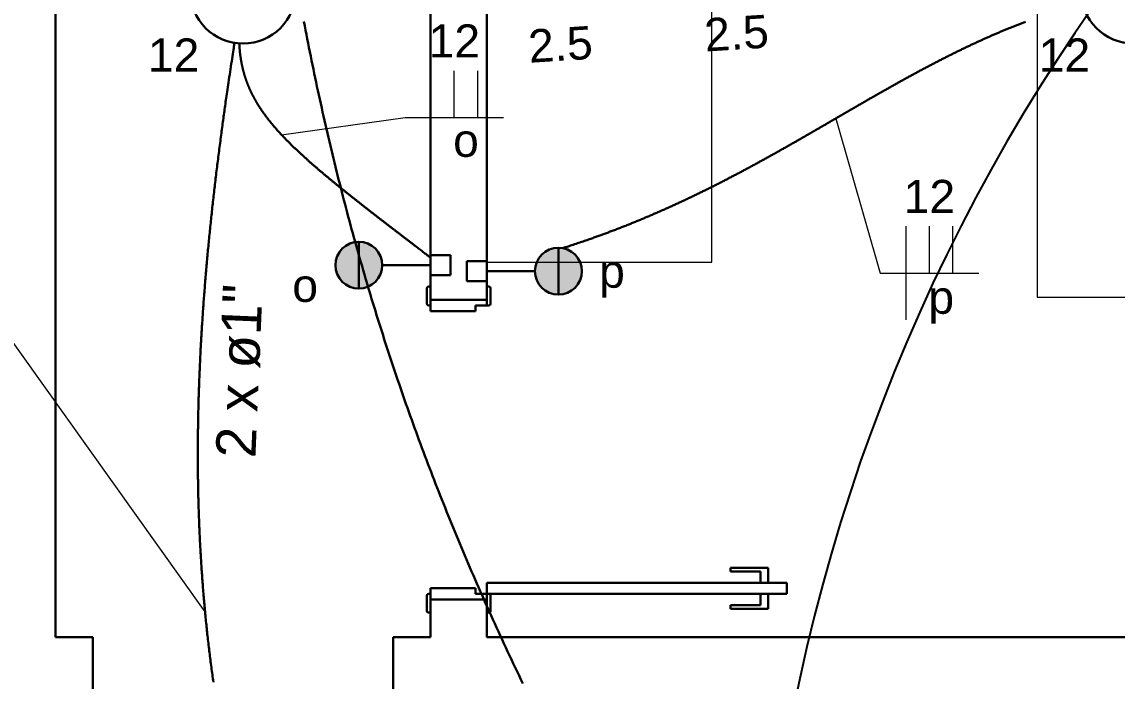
# Model space of a CAD drawing. Header units: millimetres. Extents: x 0 to 55.3, y 20.8 to 61.4.
# Drawn here: x 8.661 to 11.58, y 39.808 to 41.567 of the extents above; entities that cross this region are included whole.
import ezdxf

# ---------------------------------------------------------------- set-up
doc = ezdxf.new("R2010")
doc.units = ezdxf.units.MM
for name, color, linetype, lineweight in [('08', 8, 'Continuous', 5), ('ARQ_-_ALV_5', 1, 'Continuous', 30), ('ARQ_-_PORTA_2', 2, 'Continuous', 30), ('EL-Condutos', 4, 'Continuous', 30), ('EL-Fios', 2, 'Continuous', 20), ('EL-Textos_condutos', 2, 'Continuous', 20), ('EL-Textos_fios', 2, 'Continuous', 20), ('EL-Textos_pontos', 2, 'Continuous', 30), ('FINA', 8, 'Continuous', 5), ('P-SIMBOL', 3, 'Continuous', 30), ('TE-Condutos', 3, 'Continuous', 30)]:
    doc.layers.add(name, color=color, linetype=linetype, lineweight=lineweight)
doc.styles.add('Arial', font='Arial')

msp = doc.modelspace()

# ---------------------------------------------------------------- hatches: boundary and pattern name
at = {"layer": 'P-SIMBOL', "linetype": 'Continuous'}
for points in [[(9.558702, 40.980449), (9.558702, 40.917949), (9.496202, 40.917949), (9.496702, 40.927599), (9.502202, 40.944549), (9.508152, 40.955049), (9.515202, 40.963049), (9.525702, 40.971049), (9.538702, 40.977199), (9.551702, 40.980049), (9.558702, 40.979899)], [(9.558702, 40.980449), (9.558702, 40.917949), (9.621202, 40.917949), (9.620702, 40.927599), (9.615202, 40.944549), (9.609202, 40.955049), (9.602202, 40.963049), (9.591702, 40.971049), (9.578702, 40.977199), (9.565702, 40.980049), (9.558702, 40.979899)], [(10.090952, 40.964349), (10.090952, 40.901849), (10.028452, 40.901849), (10.028952, 40.911549), (10.034452, 40.928499), (10.040402, 40.938999), (10.047452, 40.946999), (10.057902, 40.954999), (10.070902, 40.961149), (10.083952, 40.963999), (10.090952, 40.963849)], [(10.090952, 40.964349), (10.090952, 40.901849), (10.153452, 40.901849), (10.152952, 40.911549), (10.147452, 40.928499), (10.141452, 40.938999), (10.134452, 40.946999), (10.123952, 40.954999), (10.110952, 40.961149), (10.097952, 40.963999), (10.090952, 40.963849)], [(9.558702, 40.855449), (9.558702, 40.917949), (9.496202, 40.917949), (9.496702, 40.908249), (9.502202, 40.891299), (9.508152, 40.880799), (9.515202, 40.872799), (9.525702, 40.864799), (9.538702, 40.858649), (9.551702, 40.855799), (9.558702, 40.855949)], [(9.558702, 40.855449), (9.558702, 40.917949), (9.621202, 40.917949), (9.620702, 40.908249), (9.615202, 40.891299), (9.609202, 40.880799), (9.602202, 40.872799), (9.591702, 40.864799), (9.578702, 40.858649), (9.565702, 40.855799), (9.558702, 40.855949)], [(10.090952, 40.839349), (10.090952, 40.901849), (10.028452, 40.901849), (10.028952, 40.892199), (10.034452, 40.875249), (10.040402, 40.864749), (10.047452, 40.856749), (10.057902, 40.848749), (10.070902, 40.842599), (10.083952, 40.839749), (10.090952, 40.839899)], [(10.090952, 40.839349), (10.090952, 40.901849), (10.153452, 40.901849), (10.152952, 40.892199), (10.147452, 40.875249), (10.141452, 40.864749), (10.134452, 40.856749), (10.123952, 40.848749), (10.110952, 40.842599), (10.097952, 40.839749), (10.090952, 40.839899)]]:
    msp.add_hatch(color=256, dxfattribs=at).paths.add_polyline_path(points)

# ---------------------------------------------------------------- linework, layer by layer
at = {"color": 3}
msp.add_arc((15.564747, 38.776838), 4.940313, 116.957575, 181.042558, dxfattribs=at)
at = {"layer": '08'}
for p, q in [((11.367502, 42.331999), (11.367502, 40.831999)), ((11.367502, 40.831999), (13.267502, 40.831999))]:
    msp.add_line(p, q, dxfattribs=at)
at = {"layer": 'ARQ_-_ALV_5'}
for p, q in [((8.750002, 39.925499), (8.750002, 43.375499)), ((9.750002, 40.825499), (9.750002, 43.375499)), ((9.900002, 40.825499), (9.900002, 43.375499)), ((9.900002, 40.825499), (9.750002, 40.825499)), ((9.750002, 39.925499), (9.750002, 40.025499)), ((9.900002, 40.025499), (9.750002, 40.025499)), ((9.900002, 39.925499), (9.900002, 40.025499)), ((8.750002, 39.925499), (8.850002, 39.925499)), ((8.850002, 39.925499), (8.850002, 39.775499)), ((9.650002, 39.925499), (9.650002, 39.775499)), ((9.750002, 39.925499), (9.650002, 39.925499)), ((13.350002, 39.925499), (9.900002, 39.925499))]:
    msp.add_line(p, q, dxfattribs=at)
at = {"layer": 'ARQ_-_PORTA_2'}
for p, q in [((9.740002, 40.815499), (9.740002, 40.855499)), ((9.745002, 40.860499), (9.750002, 40.860499)), ((9.905002, 40.860499), (9.900002, 40.860499)), ((9.910002, 40.815499), (9.910002, 40.855499)), ((9.750002, 40.825499), (9.750002, 40.810499)), ((9.900002, 40.825499), (9.900002, 40.810499)), ((9.750002, 40.810499), (9.745002, 40.810499)), ((9.750002, 40.795499), (9.750002, 40.810499)), ((9.870002, 40.795499), (9.750002, 40.795499)), ((9.900002, 40.810499), (9.870002, 40.810499)), ((9.870002, 40.810499), (9.870002, 40.795499)), ((9.900002, 40.810499), (9.905002, 40.810499)), ((10.550002, 40.100499), (10.550002, 40.110499)), ((10.550002, 40.110499), (10.650002, 40.110499)), ((10.630002, 40.100499), (10.550002, 40.100499)), ((10.630002, 40.070499), (10.630002, 40.100499)), ((10.650002, 40.110499), (10.650002, 40.070499)), ((9.900002, 40.040499), (9.900002, 40.070499)), ((9.900002, 40.070499), (10.700002, 40.070499)), ((10.700002, 40.040499), (10.700002, 40.070499)), ((9.740002, 40.035499), (9.740002, 39.995499)), ((9.750002, 40.040499), (9.745002, 40.040499)), ((9.870002, 40.055499), (9.750002, 40.055499)), ((9.750002, 40.055499), (9.750002, 40.040499)), ((9.750002, 40.025499), (9.750002, 40.040499)), ((9.870002, 40.040499), (9.870002, 40.055499)), ((9.900002, 40.040499), (9.870002, 40.040499)), ((9.900002, 40.025499), (9.900002, 40.040499)), ((9.900002, 40.040499), (9.905002, 40.040499)), ((10.700002, 40.040499), (9.900002, 40.040499)), ((9.910002, 40.035499), (9.910002, 39.995499)), ((10.630002, 40.040499), (10.630002, 40.010499)), ((10.650002, 40.000499), (10.650002, 40.040499)), ((10.630002, 40.010499), (10.550002, 40.010499)), ((10.550002, 40.010499), (10.550002, 40.000499)), ((9.745002, 39.990499), (9.750002, 39.990499)), ((9.905002, 39.990499), (9.900002, 39.990499)), ((10.550002, 40.000499), (10.650002, 40.000499))]:
    msp.add_line(p, q, dxfattribs=at)
for centre, start, end in [((9.745002, 40.855499), 90, 180), ((9.905002, 40.855499), 0, 90), ((9.745002, 40.815499), 180, 270), ((9.905002, 40.815499), 270, 0), ((9.745002, 40.035499), 90, 180), ((9.905002, 40.035499), 0, 90), ((9.745002, 39.995499), 180, 270), ((9.905002, 39.995499), 270, 0)]:
    msp.add_arc(centre, 0.005, start, end, dxfattribs=at)
at = {"layer": 'EL-Condutos', "linetype": 'Continuous', "flags": 128}
for points in [[(11.336444, 41.567615), (11.334122, 41.56673), (11.331807, 41.565843), (11.329498, 41.564955), (11.327195, 41.564065), (11.324897, 41.563173), (11.322605, 41.56228), (11.320316, 41.561384), (11.318032, 41.560487), (11.315752, 41.559587), (11.313474, 41.558685), (11.311199, 41.55778), (11.308926, 41.556872), (11.306654, 41.555962), (11.304384, 41.555049), (11.302114, 41.554133), (11.299844, 41.553214), (11.297574, 41.552291), (11.295323, 41.551373), (11.293071, 41.550452), (11.290819, 41.549528), (11.288566, 41.5486), (11.286313, 41.54767), (11.28406, 41.546736), (11.281806, 41.545799), (11.279553, 41.544859), (11.277299, 41.543916), (11.275046, 41.54297), (11.272794, 41.542021), (11.270541, 41.54107), (11.26829, 41.540115), (11.266039, 41.539158), (11.263789, 41.538198), (11.26154, 41.537236), (11.259292, 41.536271), (11.257046, 41.535303), (11.254801, 41.534333), (11.252557, 41.53336), (11.250331, 41.532392), (11.248107, 41.531421), (11.245884, 41.530448), (11.243663, 41.529473), (11.241443, 41.528495), (11.239225, 41.527515), (11.237008, 41.526532), (11.234793, 41.525548), (11.232579, 41.52456), (11.230366, 41.523571), (11.228155, 41.522579), (11.225945, 41.521584), (11.223736, 41.520588), (11.221528, 41.519589), (11.219321, 41.518587), (11.217116, 41.517583), (11.214911, 41.516577), (11.212708, 41.515569), (11.210505, 41.514558), (11.208304, 41.513544), (11.206115, 41.512534), (11.203927, 41.511522), (11.20174, 41.510507), (11.199554, 41.50949), (11.197369, 41.508471), (11.195185, 41.507449), (11.193002, 41.506425), (11.19082, 41.505399), (11.188639, 41.504371), (11.186458, 41.50334), (11.184279, 41.502308), (11.182101, 41.501273), (11.179923, 41.500236), (11.177747, 41.499197), (11.175571, 41.498156), (11.173397, 41.497112), (11.171224, 41.496067), (11.169051, 41.495019), (11.16688, 41.49397), (11.16471, 41.492918), (11.162548, 41.491868), (11.160388, 41.490817), (11.158229, 41.489763), (11.156071, 41.488707), (11.153913, 41.487649), (11.151757, 41.48659), (11.149602, 41.485528), (11.147448, 41.484464), (11.145294, 41.483399), (11.143142, 41.482332), (11.14099, 41.481262), (11.13884, 41.480191), (11.13669, 41.479118), (11.134542, 41.478043), (11.132394, 41.476966), (11.130248, 41.475887), (11.128102, 41.474807), (11.125957, 41.473725), (11.123813, 41.472641), (11.12167, 41.471555), (11.119532, 41.470469), (11.117395, 41.469382), (11.11526, 41.468293), (11.113125, 41.467203), (11.11099, 41.46611), (11.108857, 41.465016), (11.106725, 41.46392), (11.104593, 41.462823), (11.102462, 41.461724), (11.100333, 41.460623), (11.098204, 41.459521), (11.096075, 41.458417), (11.093948, 41.457311), (11.091822, 41.456204), (11.089696, 41.455095), (11.087571, 41.453984), (11.085447, 41.452872), (11.083324, 41.451759), (11.081201, 41.450644), (11.07908, 41.449527), (11.07696, 41.44841), (11.074842, 41.447291), (11.072724, 41.44617), (11.070607, 41.445049), (11.068491, 41.443925), (11.066375, 41.4428), (11.06426, 41.441674), (11.062146, 41.440547), (11.060033, 41.439418), (11.05792, 41.438287), (11.055809, 41.437155), (11.053698, 41.436022), (11.051587, 41.434888), (11.049478, 41.433752), (11.047369, 41.432615), (11.045261, 41.431476), (11.043153, 41.430336), (11.041047, 41.429195), (11.038941, 41.428053), (11.036835, 41.426909), (11.034729, 41.425763), (11.032623, 41.424616), (11.030518, 41.423468), (11.028414, 41.422319), (11.026311, 41.421168), (11.024208, 41.420016), (11.022105, 41.418863), (11.020004, 41.417709), (11.017903, 41.416554), (11.015802, 41.415398), (11.013703, 41.41424), (11.011603, 41.413081), (11.009505, 41.411922), (11.007407, 41.410761), (11.00531, 41.409599), (11.003213, 41.408436), (11.001117, 41.407272), (10.999021, 41.406107), (10.996926, 41.404941), (10.994831, 41.403774), (10.992733, 41.402604), (10.990635, 41.401432), (10.988538, 41.40026), (10.986442, 41.399087), (10.984346, 41.397912), (10.98225, 41.396737), (10.980155, 41.395561), (10.978061, 41.394384), (10.975967, 41.393206), (10.973873, 41.392028), (10.97178, 41.390848), (10.969688, 41.389668), (10.967596, 41.388486), (10.965504, 41.387304), (10.963413, 41.386121), (10.961322, 41.384938), (10.959232, 41.383753), (10.957142, 41.382568), (10.955053, 41.381382), (10.952964, 41.380195), (10.950869, 41.379004), (10.948774, 41.377812), (10.946679, 41.376619), (10.944585, 41.375426), (10.942491, 41.374231), (10.940398, 41.373037), (10.938305, 41.371841), (10.936213, 41.370645), (10.93412, 41.369448), (10.932029, 41.368251), (10.929937, 41.367053), (10.927846, 41.365854), (10.925755, 41.364655), (10.923665, 41.363456), (10.921575, 41.362255), (10.919485, 41.361055), (10.917395, 41.359853), (10.915306, 41.358651), (10.913217, 41.357449), (10.911128, 41.356246), (10.909031, 41.355038), (10.906933, 41.353829), (10.904836, 41.352619), (10.90274, 41.351409), (10.900643, 41.350199), (10.898547, 41.348988), (10.896451, 41.347777), (10.894355, 41.346565), (10.892259, 41.345353), (10.890164, 41.344141), (10.888069, 41.342928), (10.885974, 41.341715), (10.883879, 41.340502), (10.881784, 41.339288), (10.87969, 41.338074), (10.877595, 41.33686), (10.875501, 41.335645), (10.873407, 41.334431), (10.871314, 41.333216), (10.86922, 41.332), (10.867115, 41.330778), (10.86501, 41.329556), (10.862905, 41.328333), (10.8608, 41.32711), (10.858696, 41.325887), (10.856591, 41.324664), (10.854487, 41.323441), (10.852383, 41.322218), (10.850278, 41.320994), (10.848174, 41.319771), (10.84607, 41.318547), (10.843966, 41.317323), (10.841862, 41.316099), (10.839758, 41.314875), (10.837654, 41.313651), (10.83555, 41.312427), (10.833446, 41.311203), (10.831342, 41.309979), (10.829238, 41.308755), (10.827134, 41.307531), (10.825017, 41.306299), (10.822899, 41.305067), (10.820781, 41.303835), (10.818663, 41.302603), (10.816546, 41.301371), (10.814428, 41.30014), (10.81231, 41.298908), (10.810192, 41.297677), (10.808073, 41.296445), (10.805955, 41.295214), (10.803837, 41.293983), (10.801719, 41.292752), (10.7996, 41.291521), (10.797482, 41.290291), (10.795363, 41.28906), (10.793244, 41.28783), (10.791125, 41.2866), (10.789006, 41.28537), (10.786887, 41.284141), (10.784767, 41.282912), (10.782632, 41.281674), (10.780496, 41.280436), (10.77836, 41.279198), (10.776224, 41.277961), (10.774087, 41.276724), (10.771951, 41.275487), (10.769814, 41.274251), (10.767677, 41.273015), (10.76554, 41.271779), (10.763402, 41.270544), (10.761265, 41.269309), (10.759127, 41.268075), (10.756989, 41.266841), (10.75485, 41.265607), (10.752712, 41.264374), (10.750573, 41.263142), (10.748433, 41.26191), (10.746294, 41.260678), (10.744154, 41.259447), (10.742014, 41.258216), (10.739855, 41.256975), (10.737696, 41.255735), (10.735537, 41.254495), (10.733377, 41.253256), (10.731217, 41.252018), (10.729056, 41.25078), (10.726895, 41.249543), (10.724734, 41.248306), (10.722573, 41.24707), (10.720411, 41.245834), (10.718248, 41.2446), (10.716086, 41.243365), (10.713923, 41.242132), (10.711759, 41.240899), (10.709596, 41.239667), (10.707431, 41.238436), (10.705267, 41.237205), (10.703102, 41.235975), (10.700936, 41.234746), (10.69877, 41.233517), (10.696583, 41.232278), (10.694395, 41.231039), (10.692207, 41.229801), (10.690018, 41.228564), (10.687829, 41.227327), (10.685639, 41.226092), (10.683449, 41.224857), (10.681259, 41.223623), (10.679068, 41.22239), (10.676876, 41.221158), (10.674684, 41.219927), (10.672491, 41.218697), (10.670298, 41.217468), (10.668104, 41.216239), (10.66591, 41.215012), (10.663716, 41.213785), (10.66152, 41.21256), (10.659325, 41.211335), (10.657128, 41.210111), (10.654931, 41.208889), (10.65271, 41.207654), (10.650488, 41.20642), (10.648266, 41.205188), (10.646043, 41.203956), (10.64382, 41.202726), (10.641596, 41.201496), (10.639371, 41.200268), (10.637146, 41.199041), (10.63492, 41.197814), (10.632693, 41.196589), (10.630466, 41.195366), (10.628238, 41.194143), (10.62601, 41.192921), (10.623781, 41.191701), (10.621551, 41.190482), (10.619321, 41.189264), (10.61709, 41.188047), (10.614858, 41.186832), (10.612626, 41.185617), (10.610393, 41.184404), (10.608132, 41.183178), (10.605871, 41.181953), (10.60361, 41.180729), (10.601348, 41.179507), (10.599084, 41.178286), (10.596821, 41.177066), (10.594556, 41.175848), (10.592291, 41.174631), (10.590025, 41.173415), (10.587758, 41.172201), (10.585491, 41.170988), (10.583223, 41.169777), (10.580954, 41.168567), (10.578684, 41.167358), (10.576414, 41.166151), (10.574142, 41.164945), (10.57187, 41.163741), (10.569598, 41.162538), (10.567324, 41.161336), (10.56505, 41.160137), (10.562745, 41.158923), (10.56044, 41.15771), (10.558133, 41.156499), (10.555826, 41.15529), (10.553518, 41.154082), (10.55121, 41.152876), (10.5489, 41.151671), (10.546589, 41.150468), (10.544278, 41.149267), (10.541966, 41.148067), (10.539653, 41.146869), (10.537339, 41.145672), (10.535025, 41.144477), (10.532709, 41.143284), (10.530393, 41.142092), (10.528076, 41.140902), (10.525758, 41.139714), (10.523439, 41.138528), (10.521119, 41.137343), (10.518798, 41.13616), (10.516444, 41.134962), (10.514089, 41.133765), (10.511733, 41.132571), (10.509376, 41.131378), (10.507017, 41.130187), (10.504659, 41.128998), (10.502299, 41.127811), (10.499938, 41.126625), (10.497576, 41.125442), (10.495214, 41.12426), (10.49285, 41.12308), (10.490485, 41.121902), (10.48812, 41.120726), (10.485753, 41.119552), (10.483386, 41.11838), (10.481017, 41.117209), (10.478648, 41.116041), (10.476278, 41.114874), (10.473906, 41.113709), (10.471534, 41.112547), (10.469124, 41.111368), (10.466713, 41.110192), (10.464301, 41.109017), (10.461888, 41.107845), (10.459475, 41.106674), (10.45706, 41.105506), (10.454644, 41.104339), (10.452227, 41.103175), (10.449809, 41.102013), (10.44739, 41.100853), (10.444971, 41.099695), (10.44255, 41.098539), (10.440128, 41.097386), (10.437706, 41.096234), (10.435282, 41.095085), (10.432858, 41.093938), (10.430433, 41.092793), (10.428007, 41.09165), (10.42558, 41.09051), (10.423152, 41.089371), (10.420683, 41.088216), (10.418213, 41.087064), (10.415741, 41.085914), (10.413269, 41.084766), (10.410796, 41.08362), (10.408322, 41.082477), (10.405847, 41.081335), (10.40337, 41.080197), (10.400893, 41.07906), (10.398414, 41.077926), (10.395933, 41.076794), (10.393452, 41.075664), (10.390969, 41.074536), (10.388485, 41.073411), (10.385999, 41.072288), (10.383512, 41.071168), (10.381023, 41.070049), (10.378533, 41.068933), (10.376041, 41.067819), (10.373547, 41.066707), (10.371008, 41.065578), (10.368466, 41.06445), (10.365924, 41.063326), (10.36338, 41.062204), (10.360834, 41.061084), (10.358288, 41.059967), (10.355741, 41.058853), (10.353193, 41.057741), (10.350645, 41.056632), (10.348096, 41.055525), (10.345547, 41.054422), (10.342998, 41.053321), (10.340449, 41.052224), (10.3379, 41.051129), (10.335351, 41.050037), (10.332802, 41.048949), (10.330255, 41.047864), (10.327708, 41.046781), (10.325162, 41.045702), (10.322616, 41.044627), (10.320024, 41.043534), (10.317431, 41.042444), (10.314839, 41.041358), (10.312247, 41.040275), (10.309653, 41.039194), (10.307058, 41.038116), (10.304461, 41.03704), (10.301861, 41.035967), (10.299258, 41.034896), (10.296651, 41.033827), (10.29404, 41.032759), (10.291424, 41.031694), (10.288803, 41.030629), (10.286175, 41.029566), (10.283541, 41.028504), (10.2809, 41.027443), (10.278252, 41.026383), (10.275595, 41.025323), (10.272929, 41.024264), (10.270254, 41.023204), (10.267515, 41.022124), (10.264768, 41.021044), (10.262014, 41.019965), (10.259257, 41.018889), (10.256498, 41.017816), (10.25374, 41.016746), (10.250984, 41.01568), (10.248232, 41.014619), (10.245488, 41.013563), (10.242752, 41.012514), (10.240028, 41.011472), (10.237316, 41.010437), (10.23462, 41.00941), (10.231942, 41.008393), (10.229283, 41.007385), (10.226646, 41.006387), (10.224032, 41.0054), (10.221445, 41.004425), (10.218886, 41.003463), (10.216357, 41.002513), (10.213804, 41.001556), (10.211277, 41.000612), (10.208768, 40.999676), (10.206268, 40.998746), (10.203768, 40.997821), (10.201262, 40.996897), (10.19874, 40.995971), (10.196194, 40.995041), (10.193617, 40.994105), (10.191, 40.99316), (10.188334, 40.992203), (10.185612, 40.991231), (10.182825, 40.990243), (10.179965, 40.989235), (10.177025, 40.988204), (10.173995, 40.987149), (10.170868, 40.986066), (10.167635, 40.984953), (10.164288, 40.983807), (10.160819, 40.982627), (10.157142, 40.981381), (10.15336, 40.980106), (10.149505, 40.978812), (10.145609, 40.977508), (10.141703, 40.976205), (10.13782, 40.974913), (10.13399, 40.973642), (10.130246, 40.972401), (10.126619, 40.971202), (10.123142, 40.970055), (10.119845, 40.968968), (10.11676, 40.967953), (10.11392, 40.96702), (10.111355, 40.966178), (10.109098, 40.965438), (10.107181, 40.96481), (10.105634, 40.964304), (10.10449, 40.963929), (10.10378, 40.963698), (10.103536, 40.963618)], [(9.170974, 39.805199), (9.170277, 39.810114), (9.169587, 39.815031), (9.168902, 39.819948), (9.168224, 39.824866), (9.167552, 39.829785), (9.166886, 39.834704), (9.166227, 39.839625), (9.165573, 39.844546), (9.164926, 39.849469), (9.164285, 39.854392), (9.16365, 39.859315), (9.163021, 39.86424), (9.162399, 39.869165), (9.161782, 39.874091), (9.161172, 39.879018), (9.160568, 39.883946), (9.15997, 39.888874), (9.159379, 39.893794), (9.158794, 39.898714), (9.158216, 39.903635), (9.157643, 39.908556), (9.157077, 39.913479), (9.156517, 39.918402), (9.155962, 39.923325), (9.155414, 39.92825), (9.154872, 39.933175), (9.154336, 39.9381), (9.153806, 39.943027), (9.153282, 39.947954), (9.152763, 39.952881), (9.152251, 39.957809), (9.151745, 39.962738), (9.151245, 39.967668), (9.150751, 39.972598), (9.150263, 39.977528), (9.14978, 39.98246), (9.149304, 39.987391), (9.148834, 39.99232), (9.14837, 39.997249), (9.147912, 40.002179), (9.14746, 40.007109), (9.147014, 40.01204), (9.146573, 40.016971), (9.146139, 40.021903), (9.14571, 40.026835), (9.145287, 40.031768), (9.14487, 40.036701), (9.144459, 40.041635), (9.144054, 40.046569), (9.143654, 40.051504), (9.143261, 40.056439), (9.142873, 40.061375), (9.142491, 40.066311), (9.142115, 40.071247), (9.141744, 40.076184), (9.14138, 40.081122), (9.141021, 40.086059), (9.140667, 40.090999), (9.14032, 40.09594), (9.139978, 40.100881), (9.139642, 40.105822), (9.139312, 40.110763), (9.138987, 40.115705), (9.138668, 40.120648), (9.138355, 40.12559), (9.138047, 40.130533), (9.137745, 40.135477), (9.137449, 40.140421), (9.137158, 40.145365), (9.136873, 40.150309), (9.136593, 40.155254), (9.136319, 40.160199), (9.136051, 40.165144), (9.135788, 40.17009), (9.135531, 40.175036), (9.13528, 40.179982), (9.135034, 40.184928), (9.134793, 40.189882), (9.134558, 40.194836), (9.134328, 40.199791), (9.134104, 40.204745), (9.133885, 40.2097), (9.133672, 40.214655), (9.133464, 40.219611), (9.133262, 40.224566), (9.133065, 40.229522), (9.132874, 40.234478), (9.132688, 40.239434), (9.132508, 40.244391), (9.132333, 40.249347), (9.132163, 40.254304), (9.131999, 40.259261), (9.13184, 40.264218), (9.131687, 40.269176), (9.131539, 40.274133), (9.131396, 40.279091), (9.131258, 40.284048), (9.131126, 40.289019), (9.130999, 40.293989), (9.130877, 40.298959), (9.130761, 40.30393), (9.13065, 40.3089), (9.130544, 40.313871), (9.130443, 40.318842), (9.130348, 40.323813), (9.130258, 40.328784), (9.130173, 40.333755), (9.130093, 40.338726), (9.130019, 40.343697), (9.12995, 40.348669), (9.129886, 40.35364), (9.129827, 40.358612), (9.129773, 40.363583), (9.129724, 40.368555), (9.129681, 40.373526), (9.129643, 40.378498), (9.129609, 40.38347), (9.129581, 40.388458), (9.129558, 40.393447), (9.12954, 40.398436), (9.129527, 40.403425), (9.129519, 40.408413), (9.129516, 40.413402), (9.129519, 40.418391), (9.129526, 40.42338), (9.129538, 40.428368), (9.129556, 40.433357), (9.129578, 40.438346), (9.129605, 40.443335), (9.129638, 40.448323), (9.129675, 40.453312), (9.129717, 40.4583), (9.129764, 40.463289), (9.129816, 40.468277), (9.129873, 40.473266), (9.129935, 40.478254), (9.130001, 40.483243), (9.130073, 40.488252), (9.13015, 40.493262), (9.130231, 40.498271), (9.130318, 40.503281), (9.130409, 40.50829), (9.130505, 40.513299), (9.130606, 40.518308), (9.130712, 40.523317), (9.130822, 40.528326), (9.130937, 40.533335), (9.131057, 40.538344), (9.131182, 40.543352), (9.131311, 40.548361), (9.131446, 40.553369), (9.131585, 40.558378), (9.131728, 40.563386), (9.131876, 40.568394), (9.132029, 40.573401), (9.132187, 40.578409), (9.132349, 40.583417), (9.132516, 40.58845), (9.132689, 40.593483), (9.132866, 40.598515), (9.133047, 40.603548), (9.133233, 40.60858), (9.133424, 40.613613), (9.133619, 40.618645), (9.133819, 40.623676), (9.134024, 40.628708), (9.134232, 40.63374), (9.134446, 40.638771), (9.134664, 40.643802), (9.134886, 40.648833), (9.135113, 40.653863), (9.135344, 40.658894), (9.13558, 40.663924), (9.13582, 40.668954), (9.136065, 40.673984), (9.136314, 40.679013), (9.136567, 40.684043), (9.136826, 40.689101), (9.13709, 40.69416), (9.137358, 40.699218), (9.13763, 40.704275), (9.137907, 40.709333), (9.138188, 40.71439), (9.138473, 40.719448), (9.138763, 40.724504), (9.139057, 40.729561), (9.139355, 40.734618), (9.139658, 40.739674), (9.139965, 40.74473), (9.140276, 40.749786), (9.140591, 40.754841), (9.14091, 40.759897), (9.141234, 40.764952), (9.141562, 40.770007), (9.141894, 40.775061), (9.14223, 40.780116), (9.14257, 40.78517), (9.142917, 40.790258), (9.143268, 40.795345), (9.143623, 40.800432), (9.143982, 40.805518), (9.144345, 40.810605), (9.144713, 40.815691), (9.145084, 40.820776), (9.14546, 40.825862), (9.145839, 40.830946), (9.146223, 40.836031), (9.14661, 40.841115), (9.147001, 40.846199), (9.147397, 40.851282), (9.147796, 40.856365), (9.1482, 40.861447), (9.148607, 40.866529), (9.149018, 40.87161), (9.149433, 40.876691), (9.149851, 40.88177), (9.150274, 40.88685), (9.150703, 40.891965), (9.151137, 40.89708), (9.151574, 40.902194), (9.152015, 40.907308), (9.15246, 40.912421), (9.152909, 40.917535), (9.153361, 40.922648), (9.153818, 40.92776), (9.154278, 40.932873), (9.154742, 40.937986), (9.15521, 40.943099), (9.155682, 40.948212), (9.156157, 40.953325), (9.156636, 40.958439), (9.15712, 40.963553), (9.157606, 40.968667), (9.158097, 40.973782), (9.158592, 40.978898), (9.15909, 40.984014), (9.159592, 40.989131), (9.160102, 40.994289), (9.160616, 40.999447), (9.161133, 41.004606), (9.161654, 41.009764), (9.162179, 41.014922), (9.162707, 41.02008), (9.163239, 41.025237), (9.163774, 41.030392), (9.164312, 41.035546), (9.164854, 41.040699), (9.165399, 41.045849), (9.165947, 41.050997), (9.166499, 41.056143), (9.167053, 41.061285), (9.16761, 41.066425), (9.168171, 41.071561), (9.168734, 41.076693), (9.1693, 41.081822), (9.169869, 41.086946), (9.17044, 41.092065), (9.171019, 41.097222), (9.171601, 41.102376), (9.172186, 41.107526), (9.172774, 41.112675), (9.173365, 41.117823), (9.17396, 41.122972), (9.174558, 41.128122), (9.17516, 41.133275), (9.175766, 41.138431), (9.176376, 41.143593), (9.17699, 41.14876), (9.177608, 41.153933), (9.178232, 41.159115), (9.178859, 41.164306), (9.179492, 41.169507), (9.180129, 41.174719), (9.180772, 41.179944), (9.18142, 41.185181), (9.182074, 41.190433), (9.182733, 41.195701), (9.183403, 41.201031), (9.184079, 41.206373), (9.184759, 41.211725), (9.185443, 41.217081), (9.18613, 41.222437), (9.18682, 41.22779), (9.187512, 41.233136), (9.188205, 41.23847), (9.188899, 41.243788), (9.189592, 41.249086), (9.190285, 41.254361), (9.190977, 41.259608), (9.191667, 41.264822), (9.192354, 41.270001), (9.193038, 41.27514), (9.193717, 41.280234), (9.194392, 41.285281), (9.195062, 41.290275), (9.195726, 41.295212), (9.196384, 41.30009), (9.197041, 41.304949), (9.197692, 41.309759), (9.198342, 41.314534), (9.198991, 41.319289), (9.199642, 41.32404), (9.200298, 41.328802), (9.200961, 41.333591), (9.201633, 41.338422), (9.202317, 41.343311), (9.203016, 41.348272), (9.203731, 41.353322), (9.204465, 41.358475), (9.20522, 41.363747), (9.206, 41.369154), (9.206805, 41.374711), (9.207639, 41.380433), (9.208504, 41.386335), (9.209403, 41.392434), (9.210337, 41.398744), (9.211309, 41.40528), (9.21233, 41.412113), (9.213383, 41.419134), (9.214459, 41.426286), (9.21555, 41.433509), (9.216645, 41.440747), (9.217735, 41.447939), (9.218812, 41.455029), (9.219866, 41.461958), (9.220889, 41.468668), (9.221871, 41.475099), (9.222802, 41.481195), (9.223674, 41.486897), (9.224478, 41.492146), (9.225205, 41.496884), (9.225845, 41.501054), (9.226388, 41.504595), (9.226827, 41.507452), (9.227152, 41.509564), (9.227354, 41.510874), (9.227423, 41.511324)], [(9.240037, 41.509644), (9.240042, 41.509565), (9.240056, 41.509332), (9.24008, 41.508957), (9.240111, 41.508451), (9.240151, 41.507822), (9.240198, 41.507083), (9.240253, 41.506243), (9.240313, 41.505313), (9.24038, 41.504302), (9.240453, 41.503222), (9.24053, 41.502082), (9.240612, 41.500894), (9.240698, 41.499667), (9.240787, 41.498412), (9.24088, 41.497139), (9.240975, 41.495859), (9.241072, 41.494582), (9.241171, 41.493318), (9.24127, 41.492078), (9.241371, 41.490872), (9.241469, 41.489737), (9.241567, 41.488642), (9.241666, 41.487583), (9.241765, 41.486559), (9.241865, 41.485567), (9.241966, 41.484603), (9.242068, 41.483666), (9.24217, 41.482752), (9.242274, 41.481859), (9.24238, 41.480985), (9.242487, 41.480126), (9.242595, 41.47928), (9.242705, 41.478444), (9.242817, 41.477616), (9.242932, 41.476793), (9.243048, 41.475972), (9.243167, 41.475151), (9.243288, 41.474326), (9.243412, 41.473496), (9.243538, 41.472658), (9.243665, 41.471826), (9.243794, 41.470985), (9.243927, 41.470134), (9.244062, 41.469275), (9.244199, 41.468407), (9.24434, 41.467533), (9.244482, 41.466653), (9.244628, 41.465766), (9.244776, 41.464875), (9.244926, 41.463979), (9.245079, 41.46308), (9.245235, 41.462178), (9.245393, 41.461274), (9.245553, 41.460368), (9.245716, 41.459462), (9.245881, 41.458555), (9.246049, 41.457649), (9.246219, 41.456744), (9.246391, 41.455841), (9.246565, 41.454941), (9.246739, 41.454057), (9.246916, 41.453177), (9.247094, 41.452299), (9.247275, 41.451423), (9.247458, 41.450551), (9.247643, 41.449681), (9.247831, 41.448813), (9.24802, 41.447947), (9.248212, 41.447084), (9.248407, 41.446222), (9.248603, 41.445361), (9.248802, 41.444502), (9.249003, 41.443645), (9.249207, 41.442788), (9.249413, 41.441932), (9.249621, 41.441077), (9.249832, 41.440222), (9.250045, 41.439368), (9.250261, 41.438514), (9.250479, 41.43766), (9.250697, 41.436812), (9.250918, 41.435965), (9.251142, 41.435117), (9.251368, 41.434269), (9.251596, 41.433422), (9.251826, 41.432574), (9.252059, 41.431727), (9.252295, 41.43088), (9.252532, 41.430033), (9.252773, 41.429186), (9.253015, 41.42834), (9.25326, 41.427494), (9.253507, 41.426649), (9.253757, 41.425805), (9.254009, 41.424961), (9.254263, 41.424117), (9.25452, 41.423275), (9.254779, 41.422433), (9.255041, 41.421592), (9.255304, 41.420752), (9.25557, 41.419913), (9.255839, 41.419076), (9.256109, 41.418239), (9.256383, 41.417404), (9.256658, 41.416569), (9.256936, 41.415735), (9.257216, 41.414902), (9.257498, 41.41407), (9.257783, 41.413239), (9.25807, 41.412409), (9.25836, 41.41158), (9.258651, 41.410751), (9.258945, 41.409924), (9.259242, 41.409097), (9.259541, 41.408271), (9.259842, 41.407446), (9.260145, 41.406622), (9.260451, 41.405799), (9.260759, 41.404977), (9.261069, 41.404155), (9.261384, 41.403329), (9.261701, 41.402504), (9.26202, 41.40168), (9.262342, 41.400857), (9.262666, 41.400034), (9.262992, 41.399213), (9.263321, 41.398392), (9.263652, 41.397572), (9.263985, 41.396753), (9.26432, 41.395935), (9.264658, 41.395118), (9.264998, 41.394302), (9.26534, 41.393487), (9.265685, 41.392673), (9.266032, 41.391859), (9.266381, 41.391047), (9.266732, 41.390236), (9.267086, 41.389425), (9.267442, 41.388616), (9.2678, 41.387808), (9.268165, 41.38699), (9.268532, 41.386173), (9.268901, 41.385357), (9.269273, 41.384542), (9.269647, 41.383728), (9.270024, 41.382915), (9.270402, 41.382104), (9.270783, 41.381293), (9.271166, 41.380483), (9.271551, 41.379675), (9.271938, 41.378867), (9.272328, 41.378061), (9.272719, 41.377255), (9.273113, 41.376451), (9.273509, 41.375648), (9.273908, 41.374846), (9.274308, 41.374044), (9.27471, 41.373244), (9.275115, 41.372445), (9.275522, 41.371647), (9.275939, 41.370835), (9.276358, 41.370024), (9.276779, 41.369213), (9.277202, 41.368404), (9.277628, 41.367596), (9.278056, 41.366789), (9.278485, 41.365984), (9.278917, 41.365179), (9.279351, 41.364376), (9.279788, 41.363573), (9.280226, 41.362772), (9.280666, 41.361972), (9.281109, 41.361173), (9.281553, 41.360375), (9.281999, 41.359579), (9.282448, 41.358783), (9.282898, 41.357989), (9.283351, 41.357196), (9.283806, 41.356404), (9.284262, 41.355613), (9.284732, 41.354803), (9.285205, 41.353994), (9.285679, 41.353187), (9.286156, 41.35238), (9.286634, 41.351575), (9.287115, 41.350771), (9.287597, 41.349968), (9.288082, 41.349167), (9.288568, 41.348366), (9.289057, 41.347567), (9.289547, 41.346769), (9.290039, 41.345973), (9.290534, 41.345177), (9.29103, 41.344383), (9.291528, 41.34359), (9.292028, 41.342798), (9.29253, 41.342007), (9.293034, 41.341217), (9.29354, 41.340429), (9.294047, 41.339642), (9.294572, 41.338831), (9.295099, 41.338022), (9.295628, 41.337215), (9.296159, 41.336408), (9.296692, 41.335603), (9.297227, 41.334799), (9.297763, 41.333996), (9.298302, 41.333195), (9.298842, 41.332394), (9.299384, 41.331595), (9.299928, 41.330797), (9.300474, 41.330001), (9.301021, 41.329206), (9.301571, 41.328411), (9.302122, 41.327618), (9.302674, 41.326827), (9.303229, 41.326036), (9.303785, 41.325247), (9.304343, 41.324459), (9.304903, 41.323672), (9.305484, 41.322859), (9.306068, 41.322047), (9.306652, 41.321236), (9.307239, 41.320426), (9.307828, 41.319618), (9.308418, 41.318811), (9.30901, 41.318005), (9.309603, 41.3172), (9.310199, 41.316397), (9.310796, 41.315595), (9.311395, 41.314794), (9.311995, 41.313995), (9.312597, 41.313196), (9.313201, 41.312399), (9.313806, 41.311603), (9.314413, 41.310809), (9.315021, 41.310015), (9.315631, 41.309223), (9.316243, 41.308432), (9.316856, 41.307643), (9.317495, 41.306823), (9.318136, 41.306005), (9.318778, 41.305188), (9.319422, 41.304372), (9.320067, 41.303558), (9.320714, 41.302745), (9.321363, 41.301933), (9.322013, 41.301122), (9.322665, 41.300313), (9.323318, 41.299505), (9.323973, 41.298698), (9.32463, 41.297892), (9.325287, 41.297088), (9.325947, 41.296284), (9.326608, 41.295482), (9.32727, 41.294682), (9.327934, 41.293882), (9.328599, 41.293084), (9.329265, 41.292286), (9.329933, 41.29149), (9.330631, 41.290662), (9.331331, 41.289835), (9.332031, 41.289009), (9.332734, 41.288184), (9.333437, 41.287361), (9.334143, 41.286538), (9.334849, 41.285717), (9.335557, 41.284898), (9.336267, 41.284079), (9.336978, 41.283262), (9.33769, 41.282446), (9.338404, 41.281631), (9.339119, 41.280817), (9.339835, 41.280005), (9.340553, 41.279193), (9.341272, 41.278383), (9.341992, 41.277574), (9.342714, 41.276766), (9.343437, 41.27596), (9.344161, 41.275154), (9.344919, 41.274314), (9.345678, 41.273475), (9.346439, 41.272637), (9.347201, 41.2718), (9.347964, 41.270964), (9.348729, 41.27013), (9.349495, 41.269297), (9.350262, 41.268465), (9.35103, 41.267634), (9.3518, 41.266805), (9.352571, 41.265976), (9.353343, 41.265149), (9.354117, 41.264323), (9.354892, 41.263498), (9.355668, 41.262674), (9.356445, 41.261851), (9.357223, 41.26103), (9.358002, 41.260209), (9.358783, 41.25939), (9.359565, 41.258572), (9.360384, 41.257716), (9.361205, 41.256862), (9.362026, 41.256009), (9.362849, 41.255158), (9.363674, 41.254307), (9.364499, 41.253458), (9.365325, 41.252609), (9.366153, 41.251762), (9.366982, 41.250916), (9.367812, 41.250071), (9.368643, 41.249227), (9.369475, 41.248385), (9.370309, 41.247543), (9.371143, 41.246702), (9.371978, 41.245863), (9.372815, 41.245024), (9.373653, 41.244187), (9.374491, 41.243351), (9.375331, 41.242515), (9.376172, 41.241681), (9.377054, 41.240808), (9.377937, 41.239936), (9.378821, 41.239065), (9.379706, 41.238195), (9.380592, 41.237327), (9.38148, 41.236459), (9.382368, 41.235592), (9.383258, 41.234727), (9.384148, 41.233862), (9.38504, 41.232999), (9.385932, 41.232137), (9.386826, 41.231275), (9.38772, 41.230415), (9.388616, 41.229556), (9.389512, 41.228697), (9.390409, 41.22784), (9.391308, 41.226984), (9.392207, 41.226128), (9.393107, 41.225274), (9.394008, 41.22442), (9.394954, 41.223526), (9.395901, 41.222634), (9.396848, 41.221742), (9.397797, 41.220851), (9.398747, 41.219961), (9.399698, 41.219072), (9.400649, 41.218184), (9.401602, 41.217297), (9.402555, 41.216411), (9.403509, 41.215526), (9.404465, 41.214642), (9.405421, 41.213759), (9.406378, 41.212877), (9.407336, 41.211996), (9.408294, 41.211116), (9.409254, 41.210236), (9.410214, 41.209358), (9.411175, 41.20848), (9.412137, 41.207604), (9.4131, 41.206728), (9.414111, 41.20581), (9.415123, 41.204893), (9.416136, 41.203977), (9.417149, 41.203062), (9.418164, 41.202148), (9.419179, 41.201235), (9.420195, 41.200322), (9.421212, 41.199411), (9.422229, 41.1985), (9.423248, 41.197591), (9.424267, 41.196682), (9.425287, 41.195774), (9.426308, 41.194867), (9.42733, 41.193961), (9.428352, 41.193056), (9.429375, 41.192151), (9.430399, 41.191247), (9.431423, 41.190345), (9.432448, 41.189443), (9.433474, 41.188541), (9.434552, 41.187597), (9.43563, 41.186652), (9.436709, 41.185709), (9.437788, 41.184767), (9.438869, 41.183825), (9.43995, 41.182885), (9.441032, 41.181945), (9.442114, 41.181006), (9.443197, 41.180068), (9.444281, 41.17913), (9.445366, 41.178194), (9.446451, 41.177258), (9.447537, 41.176323), (9.448624, 41.175389), (9.449711, 41.174455), (9.450799, 41.173523), (9.451888, 41.172591), (9.452977, 41.171659), (9.454067, 41.170729), (9.455157, 41.169799), (9.456302, 41.168824), (9.457448, 41.16785), (9.458594, 41.166876), (9.459741, 41.165904), (9.460889, 41.164932), (9.462037, 41.163961), (9.463186, 41.16299), (9.464335, 41.162021), (9.465485, 41.161052), (9.466636, 41.160083), (9.467787, 41.159116), (9.468939, 41.158149), (9.470092, 41.157183), (9.471245, 41.156218), (9.472399, 41.155253), (9.473553, 41.154289), (9.474707, 41.153325), (9.475863, 41.152363), (9.477019, 41.1514), (9.478175, 41.150439), (9.479389, 41.149431), (9.480603, 41.148423), (9.481818, 41.147417), (9.483034, 41.14641), (9.48425, 41.145405), (9.485467, 41.1444), (9.486684, 41.143396), (9.487902, 41.142393), (9.48912, 41.14139), (9.490339, 41.140388), (9.491558, 41.139386), (9.492778, 41.138385), (9.493998, 41.137385), (9.495219, 41.136385), (9.496441, 41.135386), (9.497662, 41.134387), (9.498885, 41.13339), (9.500107, 41.132392), (9.501331, 41.131395), (9.502554, 41.130399), (9.503838, 41.129355), (9.505123, 41.128311), (9.506408, 41.127268), (9.507693, 41.126225), (9.508979, 41.125183), (9.510265, 41.124142), (9.511552, 41.123101), (9.51284, 41.122061), (9.514127, 41.121021), (9.515416, 41.119982), (9.516704, 41.118943), (9.517993, 41.117905), (9.519283, 41.116867), (9.520573, 41.11583), (9.521863, 41.114793), (9.523154, 41.113757), (9.524445, 41.112722), (9.525737, 41.111686), (9.527029, 41.110652), (9.528321, 41.109618), (9.529677, 41.108534), (9.531033, 41.10745), (9.532389, 41.106367), (9.533746, 41.105285), (9.535103, 41.104203), (9.536461, 41.103122), (9.537819, 41.102041), (9.539177, 41.10096), (9.540536, 41.09988), (9.541895, 41.098801), (9.543254, 41.097722), (9.544614, 41.096644), (9.545974, 41.095566), (9.547335, 41.094488), (9.548695, 41.093411), (9.550056, 41.092334), (9.551417, 41.091258), (9.552779, 41.090182), (9.55414, 41.089107), (9.555502, 41.088032), (9.55693, 41.086907), (9.558358, 41.085781), (9.559786, 41.084656), (9.561215, 41.083532), (9.562643, 41.082408), (9.564073, 41.081284), (9.565502, 41.080161), (9.566932, 41.079038), (9.568362, 41.077915), (9.569793, 41.076793), (9.571224, 41.07567), (9.572655, 41.074549), (9.574087, 41.073427), (9.57552, 41.072306), (9.576953, 41.071185), (9.578386, 41.070064), (9.57982, 41.068943), (9.581254, 41.067823), (9.582689, 41.066702), (9.584124, 41.065582), (9.585628, 41.064408), (9.587133, 41.063235), (9.588638, 41.062062), (9.590144, 41.060889), (9.591649, 41.059717), (9.593155, 41.058544), (9.594661, 41.057373), (9.596167, 41.056201), (9.597674, 41.055031), (9.599179, 41.053861), (9.600685, 41.052691), (9.602191, 41.051522), (9.603696, 41.050354), (9.6052, 41.049187), (9.606704, 41.048021), (9.608207, 41.046855), (9.60971, 41.045691), (9.611212, 41.044527), (9.612713, 41.043365), (9.614213, 41.042204), (9.615782, 41.040989), (9.617351, 41.039776), (9.618919, 41.038563), (9.620486, 41.037351), (9.622054, 41.03614), (9.623622, 41.034928), (9.625191, 41.033716), (9.626761, 41.032504), (9.628333, 41.031291), (9.629906, 41.030077), (9.631481, 41.028863), (9.633058, 41.027646), (9.634638, 41.026428), (9.63622, 41.025208), (9.637806, 41.023987), (9.639396, 41.022762), (9.640989, 41.021535), (9.642586, 41.020305), (9.644188, 41.019072), (9.645795, 41.017836), (9.647481, 41.016539), (9.649172, 41.015239), (9.650865, 41.013936), (9.652561, 41.012633), (9.654257, 41.01133), (9.655952, 41.010027), (9.657645, 41.008726), (9.659334, 41.007428), (9.66102, 41.006134), (9.662699, 41.004845), (9.664372, 41.003561), (9.666036, 41.002283), (9.66769, 41.001013), (9.669334, 40.999752), (9.670965, 40.9985), (9.672583, 40.997259), (9.674187, 40.996029), (9.675775, 40.994811), (9.677345, 40.993607), (9.678897, 40.992417), (9.6805, 40.991188), (9.682086, 40.989972), (9.683661, 40.988765), (9.685229, 40.987563), (9.686796, 40.986362), (9.688367, 40.985159), (9.689946, 40.983949), (9.691539, 40.982729), (9.69315, 40.981495), (9.694785, 40.980243), (9.696449, 40.978969), (9.698147, 40.977669), (9.699883, 40.97634), (9.701663, 40.974977), (9.703492, 40.973578), (9.705375, 40.972137), (9.707317, 40.970651), (9.709322, 40.969116), (9.711397, 40.967529), (9.713545, 40.965885), (9.71587, 40.964106), (9.718262, 40.962276), (9.720699, 40.960412), (9.723163, 40.958527), (9.725632, 40.956638), (9.728088, 40.954759), (9.730509, 40.952907), (9.732877, 40.951096), (9.73517, 40.949342), (9.737369, 40.94766), (9.739454, 40.946065), (9.741404, 40.944573), (9.7432, 40.943199), (9.744822, 40.941959), (9.746249, 40.940867), (9.747461, 40.93994), (9.748439, 40.939192), (9.749163, 40.938639), (9.749612, 40.938295), (9.749766, 40.938177)]]:
    msp.add_lwpolyline(points, dxfattribs=at)
at = {"layer": 'EL-Fios'}
for p, q in [((9.750852, 41.186699), (9.750852, 41.436699)), ((9.813352, 41.311699), (9.813352, 41.436699)), ((9.875852, 41.311699), (9.875852, 41.436699)), ((11.017752, 40.771749), (11.017752, 41.021749)), ((11.080252, 40.896749), (11.080252, 41.021749)), ((11.142752, 40.896749), (11.142752, 41.021749))]:
    msp.add_line(p, q, dxfattribs=at)
at = {"layer": 'EL-Textos_fios'}
for p, q in [((9.352752, 41.265799), (9.682252, 41.311699)), ((9.682252, 41.311699), (9.944502, 41.311699)), ((10.830552, 41.309499), (10.949102, 40.896749)), ((9.148802, 39.992749), (8.425252, 41.008449)), ((10.949102, 40.896749), (11.211352, 40.896749))]:
    msp.add_line(p, q, dxfattribs=at)
at = {"layer": 'FINA'}
for p, q in [((10.500002, 40.925499), (10.500002, 43.375499)), ((9.900002, 40.925499), (10.500002, 40.925499))]:
    msp.add_line(p, q, dxfattribs=at)
at = {"layer": 'P-SIMBOL'}
for p, q in [((9.558702, 40.855449), (9.558702, 40.980449)), ((9.749702, 40.891449), (9.749702, 40.944449)), ((9.749702, 40.944449), (9.802752, 40.944449)), ((9.802752, 40.944449), (9.802752, 40.891449)), ((10.090952, 40.964349), (10.090952, 40.839349)), ((9.621202, 40.917949), (9.749702, 40.917949)), ((9.846902, 40.875299), (9.846902, 40.928349)), ((9.846902, 40.928349), (9.899902, 40.928349)), ((9.899902, 40.928349), (9.899902, 40.875299)), ((9.802752, 40.891449), (9.749702, 40.891449)), ((10.028452, 40.901849), (9.899902, 40.901849)), ((9.899902, 40.875299), (9.846902, 40.875299))]:
    msp.add_line(p, q, dxfattribs=at)
for centre, radius in [((9.250002, 41.650499), 0.14125), ((11.625002, 41.650499), 0.14125), ((9.558702, 40.917949), 0.0625), ((10.090952, 40.901849), 0.0625)]:
    msp.add_circle(centre, radius, dxfattribs=at)
at = {"layer": 'TE-Condutos', "linetype": 'Continuous', "flags": 128}
msp.add_lwpolyline([(9.996372, 39.801213), (9.991136, 39.812078), (9.985917, 39.82295), (9.980715, 39.833828), (9.975652, 39.844456), (9.970606, 39.855089), (9.965577, 39.865728), (9.960564, 39.876373), (9.955568, 39.887023), (9.950589, 39.89768), (9.945627, 39.908342), (9.940682, 39.919011), (9.935753, 39.929685), (9.930841, 39.940367), (9.925946, 39.951055), (9.921068, 39.96175), (9.916206, 39.972452), (9.911361, 39.983161), (9.906533, 39.993877), (9.901721, 40.004601), (9.896926, 40.015332), (9.892148, 40.02607), (9.887387, 40.036817), (9.882642, 40.047571), (9.877999, 40.058139), (9.873372, 40.068715), (9.868762, 40.079298), (9.864168, 40.089889), (9.85959, 40.100488), (9.855029, 40.111094), (9.850484, 40.121708), (9.845956, 40.132329), (9.841444, 40.142958), (9.83695, 40.153595), (9.832472, 40.164238), (9.828012, 40.174889), (9.823568, 40.185547), (9.819142, 40.196213), (9.814732, 40.206886), (9.810341, 40.217566), (9.805966, 40.228253), (9.801609, 40.238947), (9.79727, 40.249648), (9.792948, 40.260356), (9.788697, 40.27094), (9.784463, 40.28153), (9.780247, 40.292127), (9.776048, 40.30273), (9.771866, 40.31334), (9.767702, 40.323958), (9.763556, 40.334581), (9.759427, 40.345212), (9.755316, 40.355849), (9.751222, 40.366493), (9.747146, 40.377144), (9.743088, 40.387802), (9.739048, 40.398466), (9.735025, 40.409137), (9.73102, 40.419814), (9.727033, 40.430498), (9.723064, 40.441189), (9.719113, 40.451887), (9.71518, 40.462591), (9.711265, 40.473302), (9.707392, 40.483953), (9.703537, 40.49461), (9.699699, 40.505274), (9.69588, 40.515945), (9.692079, 40.526622), (9.688295, 40.537305), (9.68453, 40.547994), (9.680782, 40.558691), (9.677053, 40.569393), (9.673341, 40.580101), (9.669648, 40.590816), (9.665972, 40.601537), (9.662315, 40.612265), (9.658676, 40.622998), (9.655055, 40.633738), (9.651452, 40.644484), (9.647867, 40.655235), (9.644301, 40.665993), (9.640753, 40.676757), (9.637223, 40.687527), (9.633711, 40.698304), (9.630217, 40.709086), (9.626742, 40.719875), (9.623284, 40.73067), (9.619845, 40.74147), (9.616425, 40.752276), (9.613022, 40.763088), (9.609638, 40.773906), (9.606272, 40.784729), (9.602925, 40.795558), (9.599596, 40.806393), (9.596284, 40.817233), (9.592992, 40.828078), (9.589717, 40.83893), (9.586461, 40.849786), (9.583223, 40.860649), (9.580003, 40.871516), (9.576801, 40.882389), (9.573618, 40.893268), (9.570453, 40.904151), (9.567285, 40.91511), (9.564137, 40.926074), (9.561007, 40.937044), (9.557895, 40.948019), (9.554801, 40.958999), (9.551726, 40.969984), (9.548669, 40.980974), (9.545631, 40.991969), (9.54261, 41.00297), (9.539608, 41.013975), (9.536624, 41.024985), (9.533659, 41.036), (9.530711, 41.047021), (9.527782, 41.058045), (9.524871, 41.069075), (9.521977, 41.08011), (9.519102, 41.091149), (9.516245, 41.102193), (9.513406, 41.113241), (9.510585, 41.124294), (9.507747, 41.135492), (9.504926, 41.146694), (9.502125, 41.1579), (9.499341, 41.169111), (9.496576, 41.180327), (9.493829, 41.191547), (9.4911, 41.202772), (9.488389, 41.214001), (9.485696, 41.225234), (9.483021, 41.236472), (9.480364, 41.247714), (9.477725, 41.25896), (9.475104, 41.27021), (9.4725, 41.281464), (9.469915, 41.292723), (9.467347, 41.303985), (9.464796, 41.315252), (9.462264, 41.326522), (9.459748, 41.337797), (9.457251, 41.349075), (9.454725, 41.360567), (9.452216, 41.372062), (9.449726, 41.383562), (9.447254, 41.395066), (9.4448, 41.406573), (9.442363, 41.418084), (9.439944, 41.429599), (9.437543, 41.441117), (9.435159, 41.45264), (9.432793, 41.464165), (9.430445, 41.475695), (9.428113, 41.487228), (9.425799, 41.498764), (9.423503, 41.510304), (9.421223, 41.521847), (9.418961, 41.533394), (9.416715, 41.544944), (9.414487, 41.556497), (9.412275, 41.568053)], dxfattribs=at)

# ---------------------------------------------------------------- texts
at = {"layer": 'EL-Textos_condutos', "insert": (9.295586, 40.632983), "char_height": 0.1059, "width": 0.88956, "attachment_point": 8, "rotation": 87.56514, "line_spacing_factor": 0.798, "style": 'Arial'}
msp.add_mtext('2 x ø1"', dxfattribs=at)
at = {"layer": 'EL-Textos_fios', "char_height": 0.08825, "width": 0.3177, "attachment_point": 8, "rotation": 3.672659, "line_spacing_factor": 0.798, "style": 'Arial'}
for insert in [(10.568635, 41.492062), (10.099135, 41.462062)]:
    msp.add_mtext('2.5', dxfattribs=dict(at, insert=insert))
at = {"layer": 'EL-Textos_fios', "char_height": 0.08825, "attachment_point": 8, "line_spacing_factor": 0.798, "style": 'Arial'}
for s, insert, width in [('12', (9.813502, 41.472121), 0.2118), ('o', (9.844502, 41.205621), 0.1059), ('12', (11.080002, 41.057121), 0.2118), ('p', (11.111502, 40.761499), 0.1059)]:
    msp.add_mtext(s, dxfattribs=dict(at, insert=insert, width=width))
at = {"layer": 'EL-Textos_pontos', "char_height": 0.08825, "line_spacing_factor": 0.798, "style": 'Arial'}
for s, insert, width, attachment_point in [('12', (9.065002, 41.434621), 0.2118, 8), ('12', (11.440002, 41.434621), 0.2118, 8), ('p', (10.199502, 40.830999), 0.1059, 7), ('o', (9.450002, 40.818621), 0.1059, 9)]:
    msp.add_mtext(s, dxfattribs=dict(at, insert=insert, width=width, attachment_point=attachment_point))

doc.saveas('drawing.dxf')
